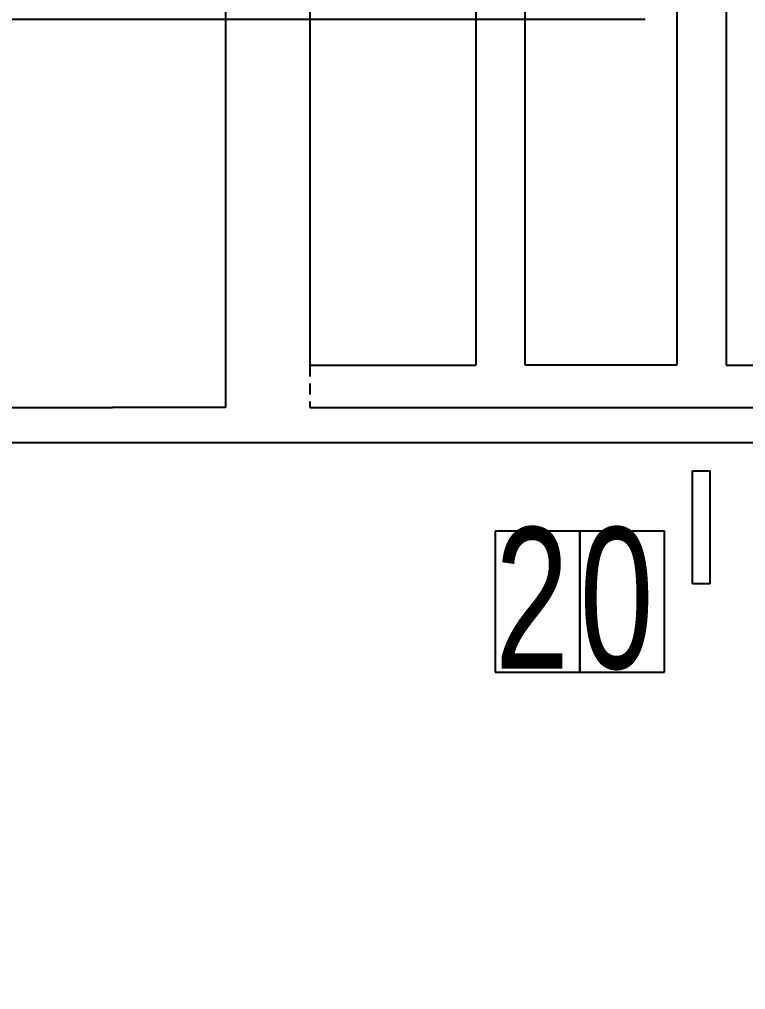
# Model space of a CAD drawing. Extents: x 98 to 785, y 88 to 514.
# Drawn here: x 376.91 to 387.21, y 252.51 to 266.26 of the extents above; entities that cross this region are included whole.
import ezdxf

# ---------------------------------------------------------------- set-up
doc = ezdxf.new("R2010")
doc.units = 0
doc.header["$LTSCALE"] = 12.7
doc.header["$MEASUREMENT"] = 0
doc.header["$PDMODE"] = 2
doc.linetypes.add('HIDDEN', pattern=[0.375, 0.25, -0.125])
doc.linetypes.add('PHANTOM', pattern=[2.5, 1.25, -0.25, 0.25, -0.25, 0.25, -0.25])
doc.layers.get('0').update_dxf_attribs({"linetype": 'CONTINUOUS'})
doc.layers.get('DEFPOINTS').update_dxf_attribs({"linetype": 'CONTINUOUS'})
for name, color, linetype in [('SH-01_DIM', 4, 'CONTINUOUS'), ('SH-01_HATCH', 10, 'CONTINUOUS'), ('SH-01_HIDDEN', 6, 'HIDDEN'), ('SH-01_OBJECT', 7, 'CONTINUOUS'), ('SH-01_PHANTOM', 1, 'PHANTOM')]:
    doc.layers.add(name, color=color, linetype=linetype)
doc.styles.get("Standard").update_dxf_attribs({"font": 'simplex.shx', "width": 0.82})
doc.dimstyles.new('STANDARD$0', dxfattribs={"dimtxt": 0.18, "dimasz": 0.18, "dimexe": 0.18, "dimexo": 0.0625, "dimgap": 0.09, "dimtad": 0, "dimtih": 1, "dimtoh": 1, "dimdec": 4, "dimzin": 0, "dimdsep": 46, "dimtxsty": 'STANDARD', "dimcen": 0.09, "dimadec": 0, "dimazin": 0, "dimtfac": 1, "dimtdec": 4, "dimtofl": 0, "dimtmove": 0, "dimatfit": 3, "dimfxl": 1, "dimtolj": 1, "dimtzin": 0, "dimarcsym": 0})

# ---------------------------------------------------------------- blocks, each defined once
blk = doc.blocks.new('_Open30')
at = {"color": 0, "lineweight": -2}
for p, q in [((-1, 0.2679), (0, 0)), ((0, 0), (-1, -0.2679)), ((0, 0), (-1, 0))]:
    blk.add_line(p, q, dxfattribs=at)
blk = doc.blocks.new('*D42')
at = {"layer": 'DEFPOINTS', "color": 0, "ltscale": 0.05, "transparency": 16777216}
for p in [(151.033, 260.264), (739.033, 260.264), (739.033, 224.222)]:
    blk.add_point(p, dxfattribs=at)
at = {"layer": 'SH-01_DIM', "ltscale": 0.05, "transparency": 16777216}
for p, q in [((151.033, 257.724), (151.033, 221.682)), ((739.033, 257.724), (739.033, 221.682)), ((154.208, 224.222), (438.479, 224.222)), ((735.858, 224.222), (449.758, 224.222))]:
    blk.add_line(p, q, dxfattribs=at)
at = {"layer": 'SH-01_DIM', "ltscale": 0.05, "transparency": 16777216, "xscale": 3.175000000000011, "yscale": 3.175000000000011, "zscale": 3.175000000000011, "rotation": 180}
blk.add_blockref('_Open30', (151.033, 224.222), dxfattribs=at)
at = {"layer": 'SH-01_DIM', "ltscale": 0.05, "transparency": 16777216, "xscale": 3.175000000000011, "yscale": 3.175000000000011, "zscale": 3.175000000000011}
blk.add_blockref('_Open30', (739.033, 224.222), dxfattribs=at)
at = {"layer": 'SH-01_DIM', "ltscale": 0.05, "transparency": 16777216, "insert": (444.119, 224.222), "char_height": 1.524, "attachment_point": 5}
blk.add_mtext('\\A1;MOLD AREA\\P 294.0000', dxfattribs=at)
blk = doc.blocks.new('*D21')
at = {"layer": 'DEFPOINTS', "color": 0, "ltscale": 0.05, "transparency": 16777216}
for p in [(155.033, 266.264), (735.033, 266.264), (735.033, 236.483)]:
    blk.add_point(p, dxfattribs=at)
at = {"layer": 'SH-01_DIM', "ltscale": 0.05, "transparency": 16777216}
for p, q in [((155.033, 263.724), (155.033, 233.943)), ((735.033, 263.724), (735.033, 233.943)), ((158.208, 236.483), (433.353, 236.483)), ((731.858, 236.483), (456.713, 236.483))]:
    blk.add_line(p, q, dxfattribs=at)
at = {"layer": 'SH-01_DIM', "ltscale": 0.05, "transparency": 16777216, "xscale": 3.175000000000011, "yscale": 3.175000000000011, "zscale": 3.175000000000011, "rotation": 180}
blk.add_blockref('_Open30', (155.033, 236.483), dxfattribs=at)
at = {"layer": 'SH-01_DIM', "ltscale": 0.05, "transparency": 16777216, "xscale": 3.175000000000011, "yscale": 3.175000000000011, "zscale": 3.175000000000011}
blk.add_blockref('_Open30', (735.033, 236.483), dxfattribs=at)
at = {"layer": 'SH-01_DIM', "ltscale": 0.05, "transparency": 16777216, "insert": (445.033, 236.483), "char_height": 1.524, "attachment_point": 5}
blk.add_mtext('\\A1;SAW SINGULATION AREA\\P 290.0000', dxfattribs=at)
blk = doc.blocks.new('A$C26DB4481')
at = {"layer": 'SH-01_HIDDEN', "ltscale": 0.05}
blk.add_line((2.8, -1.15), (2.8, -1.75), dxfattribs=at)
at = {"layer": 'SH-01_HIDDEN', "linetype": 'Continuous'}
blk.add_line((2.8, -1.75), (13.9, -1.75), dxfattribs=at)
at = {"layer": 'SH-01_OBJECT', "ltscale": 0.05}
for p, q in [((1.6, 6.15), (1.6, -1.75)), ((2.8, -1.15), (5.15, -1.15))]:
    blk.add_line(p, q, dxfattribs=at)
at = {"layer": 'SH-01_OBJECT'}
for p, q in [((2.8, 6.15), (2.8, -1.15)), ((5.15, 6.15), (5.15, -1.15)), ((5.85, -1.15), (5.85, 6.15)), ((8, 6.15), (8, -1.15)), ((8.7, 6.15), (8.7, -1.15)), ((8, -1.15), (5.85, -1.15)), ((8.7, -1.15), (10.85, -1.15)), ((1.6, -1.75), (0, -1.75))]:
    blk.add_line(p, q, dxfattribs=at)
blk = doc.blocks.new('DA 02')
at = {"layer": 'SH-01_OBJECT'}
blk.add_line((15.1, 0), (16.7, 0), dxfattribs=at)

msp = doc.modelspace()

# ---------------------------------------------------------------- linework, layer by layer
at = {"layer": 'SH-01_OBJECT', "ltscale": 0.1}
for p, q in [((386.45813, 258.26424), (386.45813, 259.86424)), ((386.45813, 259.86424), (386.70813, 259.86424)), ((386.70813, 258.26424), (386.70813, 259.86424)), ((386.70813, 258.26424), (386.45813, 258.26424))]:
    msp.add_line(p, q, dxfattribs=at)
at = {"layer": 'SH-01_PHANTOM'}
for p, q in [((735.03313, 266.26424), (155.03313, 266.26424)), ((739.03313, 260.26424), (151.03313, 260.26424))]:
    msp.add_line(p, q, dxfattribs=at)
for points in [[(383.65813, 257.01359), (384.85813, 257.01359), (384.85813, 259.01359), (383.65813, 259.01359)], [(384.85813, 257.01359), (386.05813, 257.01359), (386.05813, 259.01359), (384.85813, 259.01359)]]:
    msp.add_lwpolyline(points, close=True, dxfattribs=at)

# ---------------------------------------------------------------- block references
at = {"layer": 'SH-01_HATCH', "ltscale": 0.05, "row_count": 1, "column_count": 8, "row_spacing": 0, "column_spacing": 16.70000000000033}
msp.add_blockref('A$C26DB4481', (378.23316, 262.51423), dxfattribs=at)
at = {"layer": 'SH-01_OBJECT'}
msp.add_blockref('DA 02', (361.53313, 260.76424), dxfattribs=at)

# ---------------------------------------------------------------- texts
at = {"layer": 'SH-01_OBJECT', "char_height": 2, "width": 1.2, "attachment_point": 1}
for s, insert in [('{\\fSwis721 BdCnOul BT|b0|i0|c0|p82;2}', (383.65813, 259.06424)), ('{\\fSwis721 BdCnOul BT|b0|i0|c0|p82;0}', (384.85813, 259.06424))]:
    msp.add_mtext(s, dxfattribs=dict(at, insert=insert))

# ---------------------------------------------------------------- dimensions: what is measured, and where the dimension line sits
at = {"layer": 'SH-01_DIM', "ltscale": 0.05}
dim = msp.add_linear_dim(base=(735.03313, 236.48322), p1=(155.03313, 266.26424), p2=(735.03313, 266.26424), text='SAW SINGULATION AREA\\P<>', dimstyle='STANDARD$0', override={"dimscale": 25.4, "dimtxt": 0.06, "dimasz": 0.125, "dimexe": 0.1, "dimexo": 0.1, "dimgap": 0.01, "dimtih": 0, "dimtoh": 0, "dimlfac": 0.5, "dimzin": 1, "dimpost": ' <>\\X', "dimblk": 'Open30', "dimcen": -0.09, "dimclrd": 256, "dimclre": 256, "dimclrt": 256, "dimazin": 1, "dimtp": 0.03, "dimtm": 0.03, "dimtofl": 1, "dimldrblk": 'Open30', "dimlwd": -1, "dimlwe": -1}, dxfattribs=at)
dim.commit()
dim.dimension.update_dxf_attribs({"geometry": '*D21', "text_midpoint": (445.03313, 236.48322)})
dim = msp.add_linear_dim(base=(739.03313, 224.22205), p1=(151.03313, 260.26424), p2=(739.03313, 260.26424), text='MOLD AREA\\P<>', dimstyle='STANDARD$0', override={"dimscale": 25.4, "dimtxt": 0.06, "dimasz": 0.125, "dimexe": 0.1, "dimexo": 0.1, "dimgap": 0.01, "dimtih": 0, "dimtoh": 0, "dimlfac": 0.5, "dimzin": 1, "dimpost": ' <>\\X', "dimblk": 'Open30', "dimcen": -0.09, "dimclrd": 256, "dimclre": 256, "dimclrt": 256, "dimazin": 1, "dimtp": 0.03, "dimtm": 0.03, "dimtofl": 1, "dimldrblk": 'Open30', "dimlwd": -1, "dimlwe": -1}, dxfattribs=at)
dim.commit()
dim.dimension.update_dxf_attribs({"geometry": '*D42', "text_midpoint": (444.11865, 224.22205), "dimtype": 128})

doc.saveas('drawing.dxf')
